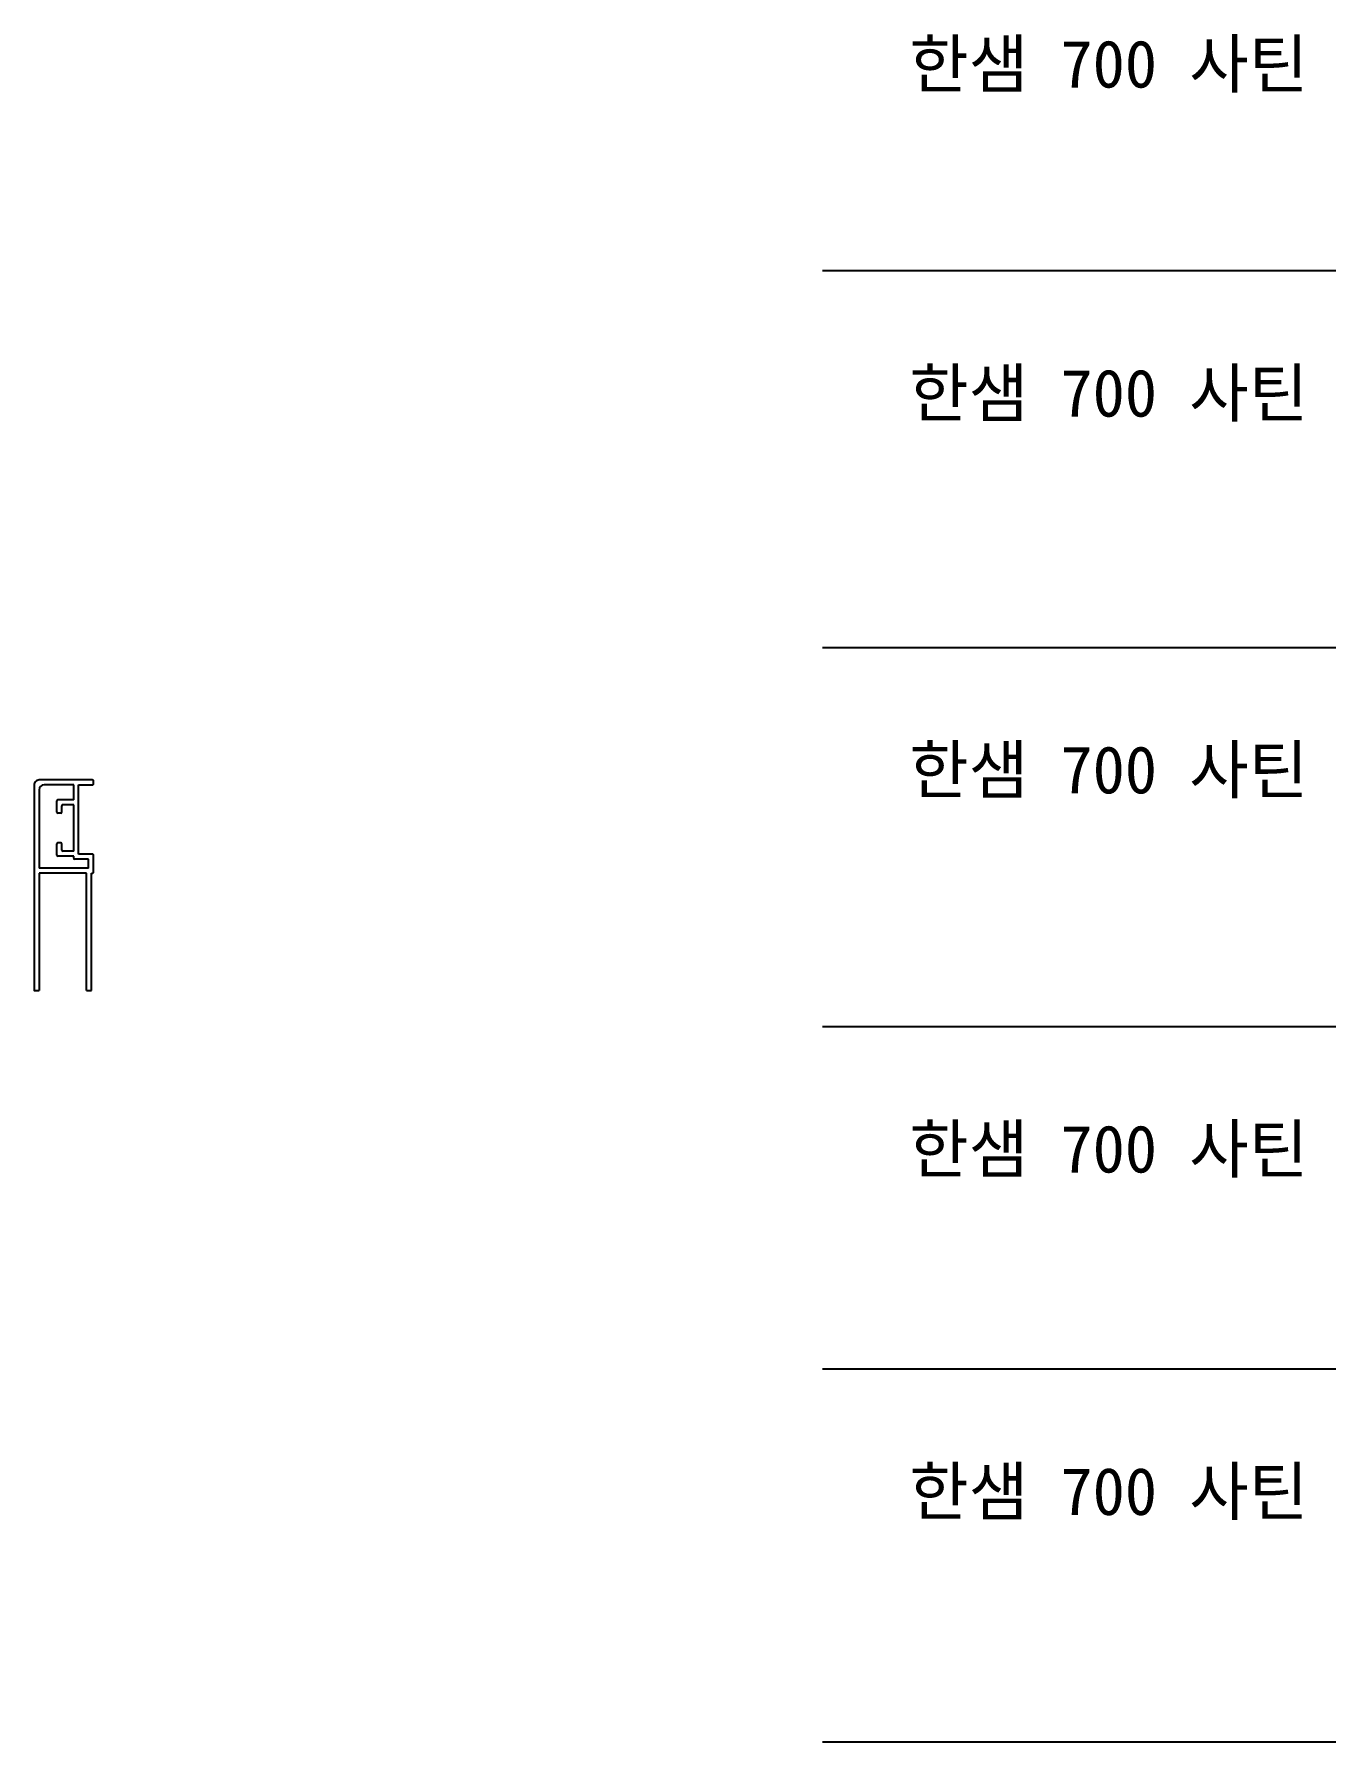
# Model space of a CAD drawing. Header units: millimetres. Extents: x -44117 to 256353, y -2095463 to 65325.
# Drawn here: x 96042 to 109109, y -509993 to -492714 of the extents above; entities that cross this region are included whole.
import ezdxf

# ---------------------------------------------------------------- set-up
doc = ezdxf.new("R2010")
doc.units = ezdxf.units.MM
doc.header["$LTSCALE"] = 10

msp = doc.modelspace()

# ---------------------------------------------------------------- linework, layer by layer
at = {"color": 1}
for p, q in [((104015.69829, -495107.05028), (196284.84516, -495107.05028)), ((104015.69829, -495107.05028), (196284.84516, -495107.05028)), ((104015.69829, -498919.15748), (196284.84516, -498919.15748)), ((104015.69829, -498919.15748), (196284.84516, -498919.15748)), ((104015.69829, -502755.43914), (196284.84516, -502755.43914)), ((104015.69829, -502755.43914), (196284.84516, -502755.43914)), ((104015.69829, -506220.35567), (196284.84516, -506220.35567)), ((104015.69829, -506220.35567), (196284.84516, -506220.35567)), ((104015.69829, -509993.13851), (196284.84516, -509993.13851)), ((104015.69829, -509993.13851), (196284.84516, -509993.13851))]:
    msp.add_line(p, q, dxfattribs=at)
for p, q in [((96091.50633, -500360.68936), (96091.50633, -501153.86637)), ((96441.50633, -500310.68936), (96141.50633, -500310.68936)), ((96441.50633, -500460.68936), (96441.50633, -500310.68936)), ((96491.50633, -501010.68936), (96491.50633, -500310.68936)), ((96271.50633, -500585.68936), (96271.50633, -500470.68936)), ((96441.50633, -500460.68936), (96281.50633, -500460.68936)), ((96321.50633, -500585.68936), (96321.50633, -500520.68936)), ((96441.50633, -500510.68936), (96331.50633, -500510.68936)), ((96441.50633, -500980.68936), (96441.50633, -500510.68936)), ((96311.50633, -500595.68936), (96281.50633, -500595.68936)), ((96271.50633, -501020.68936), (96271.50633, -500905.68936)), ((96311.50633, -500895.68936), (96281.50633, -500895.68936)), ((96321.50633, -500970.68936), (96321.50633, -500905.68936)), ((96441.50633, -501030.68936), (96281.50633, -501030.68936)), ((96441.50633, -500980.68936), (96331.50633, -500980.68936)), ((96441.50633, -501050.68936), (96441.50633, -501030.68936)), ((96591.50633, -501060.68936), (96451.50633, -501060.68936)), ((96591.50633, -501153.86637), (96591.50633, -501060.68936)), ((96591.50633, -501153.86637), (96091.50633, -501153.86637)), ((96091.50633, -501203.86637), (96091.50633, -502391.46299)), ((96471.50633, -501203.86637), (96091.50633, -501203.86637)), ((96571.50633, -501203.86637), (96091.50633, -501203.86637)), ((96571.50633, -502391.46299), (96571.50633, -501203.86637)), ((96621.50633, -502391.46299), (96621.50633, -501203.86637)), ((96571.50633, -502391.46299), (96621.50633, -502391.46299))]:
    msp.add_line(p, q)
for points in [[(96491.50633, -500310.68936), (96631.50633, -500310.68936, 0.4142135624), (96641.50633, -500300.68936), (96641.50633, -500270.68936, 0.4142135624), (96631.50633, -500260.68936), (96091.50633, -500260.68936, 0.4142135624), (96041.50633, -500310.68936), (96041.50633, -502391.46299), (96091.50633, -502391.46299)], [(96621.50633, -501203.86637), (96631.50633, -501203.86637, 0.4142135624), (96641.50633, -501193.86637), (96641.50633, -501020.68936, 0.4142135624), (96631.50633, -501010.68936), (96491.50633, -501010.68936)]]:
    msp.add_lwpolyline(points, format="xyb")
for centre, radius, start, end in [((96141.50633, -500360.68936), 50, 90, 180), ((96281.50633, -500470.68936), 10, 90, 180), ((96331.50633, -500520.68936), 10, 90, 180), ((96281.50633, -500585.68936), 10, 180, 270), ((96311.50633, -500585.68936), 10, 270, 0), ((96281.50633, -500905.68936), 10, 90, 180), ((96311.50633, -500905.68936), 10, 0, 90), ((96281.50633, -501020.68936), 10, 180, 270), ((96331.50633, -500970.68936), 10, 180, 270), ((96451.50633, -501050.68936), 10, 180, 270)]:
    msp.add_arc(centre, radius, start, end)

# ---------------------------------------------------------------- texts
at = {"char_height": 479.1296392, "attachment_point": 1}
for insert in [(104895.62473, -492775.68242), (104895.62473, -496105.25765), (104895.62473, -499917.36484), (104895.62473, -503753.64651), (104895.62473, -507218.56303)]:
    msp.add_mtext_dynamic_manual_height_columns('{\\f굴림|b0|i0|c129|p50;한샘} 700 {\\f굴림|b0|i0|c129|p50;사틴}', width=5072.1082947, gutter_width=2395.6482, heights=[-533.35869], dxfattribs=dict(at, insert=insert))

doc.saveas('drawing.dxf')
